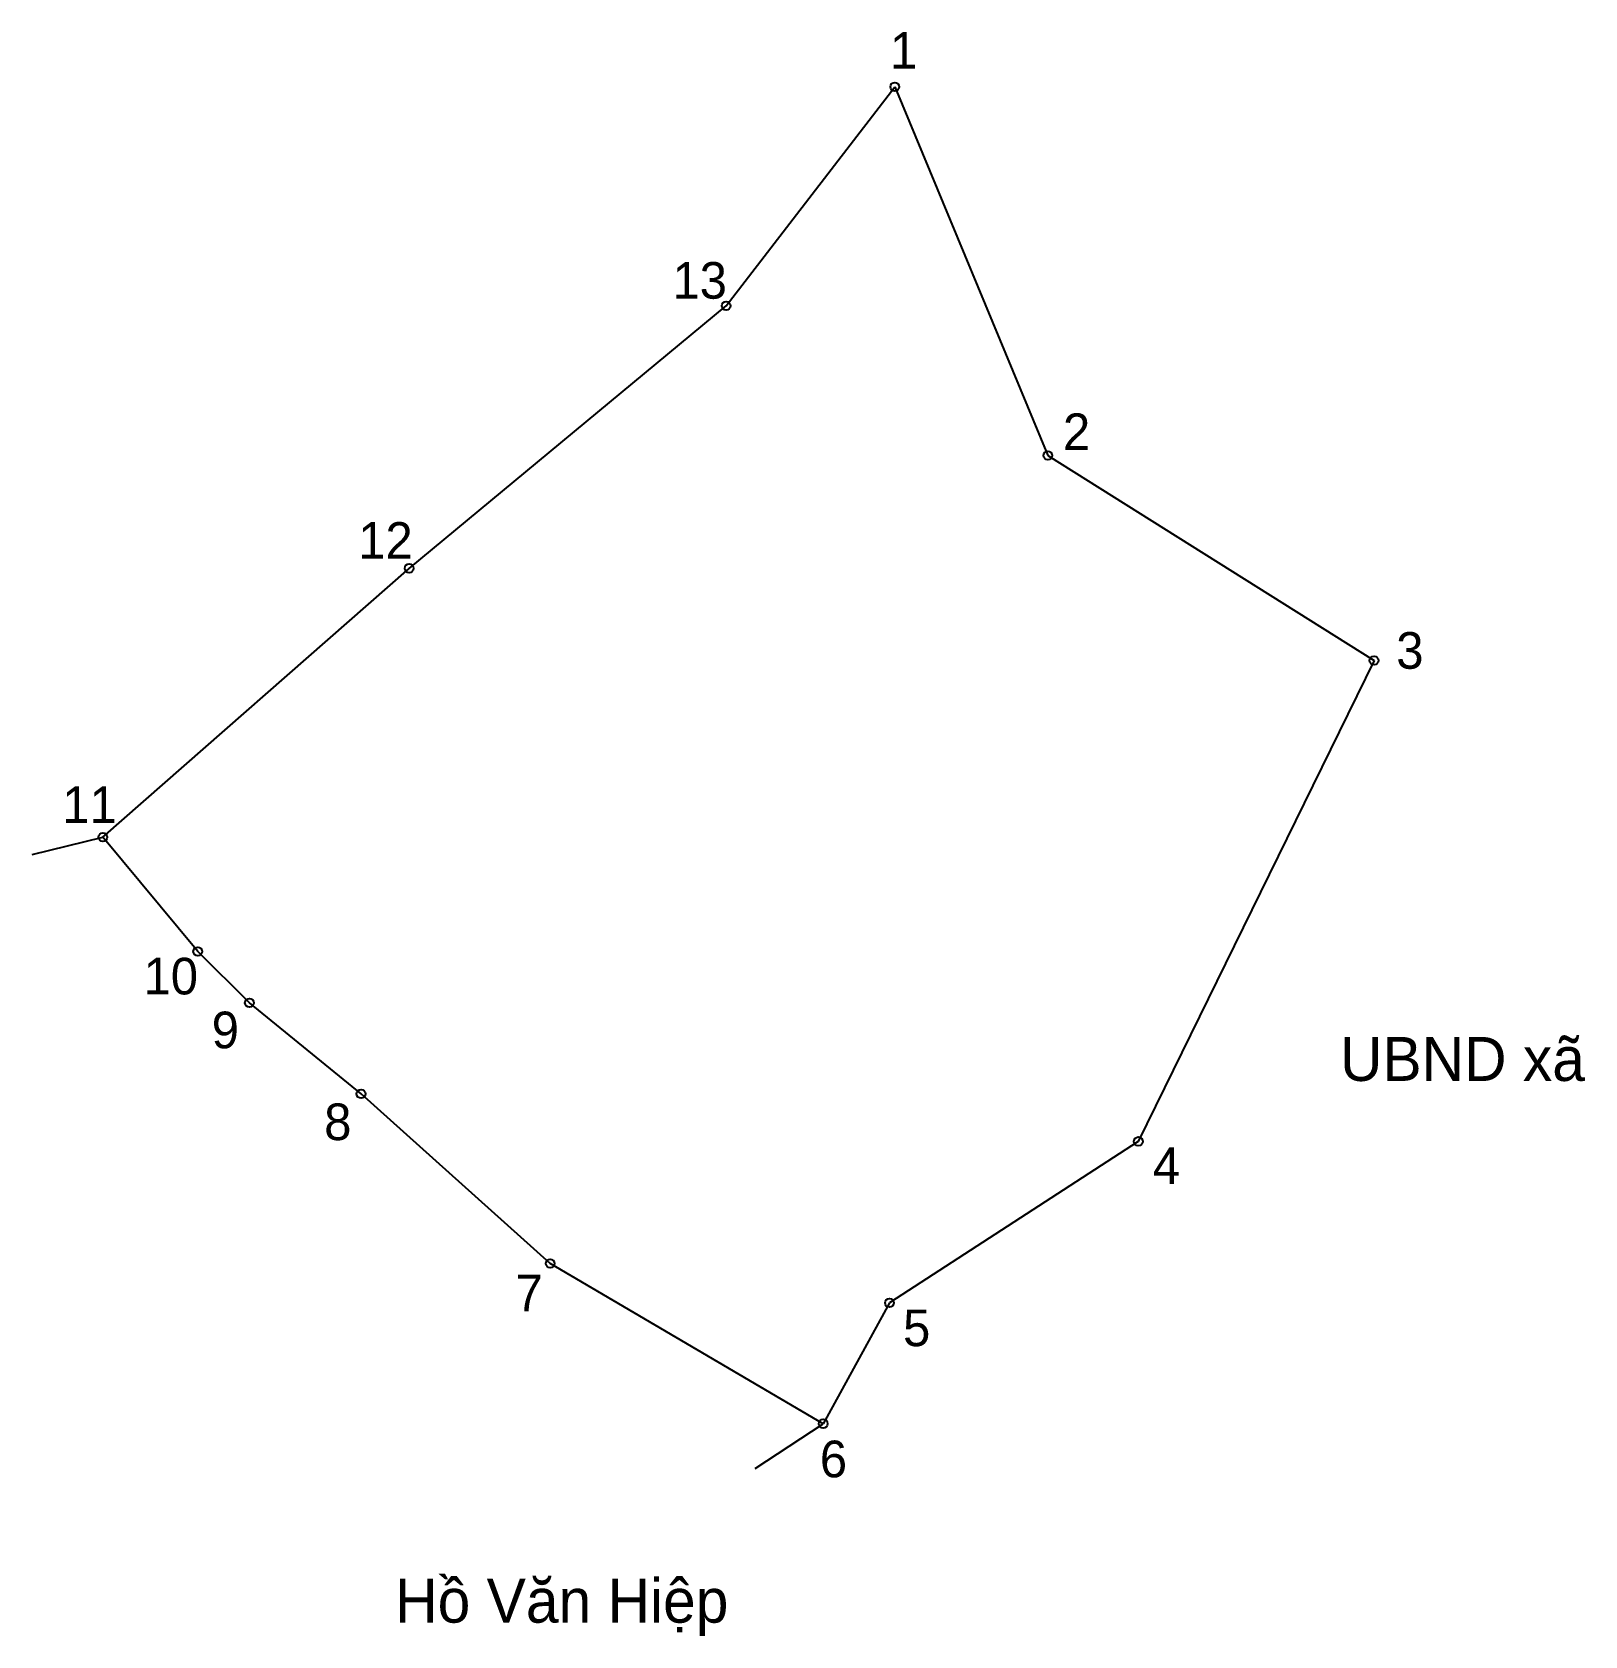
# Model space of a CAD drawing. Extents: x 547701 to 547837, y 1824874 to 1825015.
import ezdxf

# ---------------------------------------------------------------- set-up
doc = ezdxf.new("R2010")
doc.units = 0
for name, color, linetype in [('CanhThua', 7, 'Continuous'), ('MocDinhThua', 7, 'Continuous'), ('RauThua', 7, 'Continuous'), ('SoHieuDinhThua', 7, 'Continuous'), ('TenChuLanCan', 7, 'Continuous')]:
    doc.layers.add(name, color=color, linetype=linetype)

msp = doc.modelspace()

# ---------------------------------------------------------------- linework, layer by layer
at = {"layer": 'CanhThua'}
for p, q in [((547762.02, 1824990.97), (547776.84, 1825010.22)), ((547776.84, 1825010.22), (547790.29, 1824977.83)), ((547734.17, 1824967.91), (547762.02, 1824990.97)), ((547790.29, 1824977.83), (547818.95, 1824959.82)), ((547707.27, 1824944.29), (547734.17, 1824967.91)), ((547818.95, 1824959.82), (547798.24, 1824917.57)), ((547715.6, 1824934.26), (547707.27, 1824944.29)), ((547720.14, 1824929.75), (547715.6, 1824934.26)), ((547729.95, 1824921.74), (547720.14, 1824929.75)), ((547746.57, 1824906.85), (547729.95, 1824921.74)), ((547798.24, 1824917.57), (547776.37, 1824903.38)), ((547770.56, 1824892.77), (547746.57, 1824906.85)), ((547776.37, 1824903.38), (547770.56, 1824892.77))]:
    msp.add_line(p, q, dxfattribs=at)
at = {"layer": 'MocDinhThua'}
for centre in [(547776.84, 1825010.22), (547762.02, 1824990.97), (547790.29, 1824977.83), (547734.17, 1824967.91), (547818.95, 1824959.82), (547707.27, 1824944.29), (547715.6, 1824934.26), (547720.14, 1824929.75), (547729.95, 1824921.74), (547798.24, 1824917.57), (547746.57, 1824906.85), (547776.37, 1824903.38), (547770.56, 1824892.77)]:
    msp.add_circle(centre, 0.386, dxfattribs=at)
at = {"layer": 'RauThua'}
for p, q in [((547701.05, 1824942.78), (547707.27, 1824944.29)), ((547764.57, 1824888.82), (547770.56, 1824892.77))]:
    msp.add_line(p, q, dxfattribs=at)

# ---------------------------------------------------------------- texts
at = {"layer": 'SoHieuDinhThua'}
for s, height, p in [('1', 3.22, (547776.43, 1825011.8)), ('13', 3.218, (547757.31, 1824991.6)), ('2', 3.22, (547791.62, 1824978.3)), ('12', 3.218, (547729.7, 1824968.75)), ('3', 3.22, (547820.9, 1824959.09)), ('11', 3.218, (547703.7, 1824945.53)), ('10', 3.218, (547710.84, 1824930.48)), ('9', 3.22, (547716.83, 1824925.75)), ('8', 3.22, (547726.71, 1824917.68)), ('4', 3.22, (547799.51, 1824913.83)), ('7', 3.22, (547743.52, 1824902.64)), ('5', 3.22, (547777.57, 1824899.58)), ('6', 3.22, (547770.26, 1824888.06))]:
    msp.add_text(s, height=height, dxfattribs=at).set_placement(p)
at = {"layer": 'TenChuLanCan'}
for s, height, p in [('UBND xã', 3.861, (547815.96, 1824922.88)), ('Hồ Văn Hiệp', 3.8615, (547732.95, 1824875.29))]:
    msp.add_text(s, height=height, dxfattribs=at).set_placement(p)

doc.saveas('drawing.dxf')
